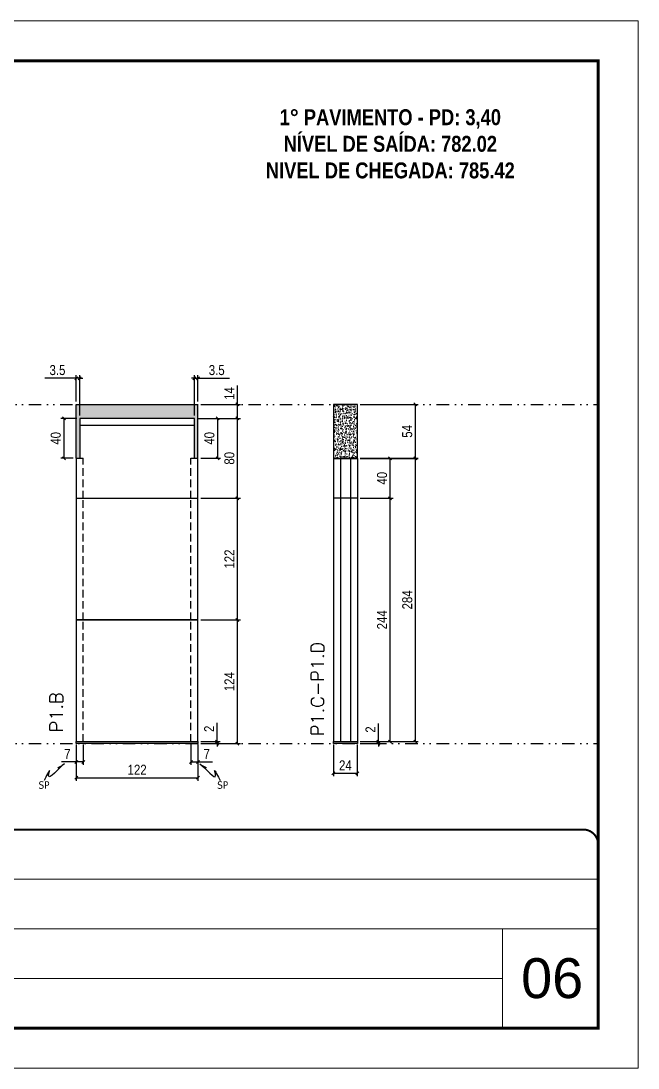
# Model space of a CAD drawing. Header units: millimetres. Extents: x 169816 to 178745, y 96537 to 113647.
# Drawn here: x 172281 to 172900, y 110320 to 111370 of the extents above; entities that cross this region are included whole.
import ezdxf

# ---------------------------------------------------------------- set-up
doc = ezdxf.new("R2010")
doc.units = ezdxf.units.MM
for name, pattern in [('CONTINUO', [0]), ('DASHED', [0.75, 0.5, -0.25]), ('DIVIDE2', [0.625, 0.25, -0.125, 0, -0.125, 0, -0.125]), ('HIDDEN', [0.375, 0.25, -0.125])]:
    doc.linetypes.add(name, pattern=pattern)
for name, color, linetype, lineweight in [('CARIMBO', 255, 'Continuous', 9), ('Folhas', 255, 'Continuous', 9), ('SARRAFO DE PRESSAO', 251, 'DASHED', 9), ('Texto Seção', 7, 'Continuous', 15)]:
    doc.layers.add(name, color=color, linetype=linetype, lineweight=lineweight)
for name, color, linetype in [('COTA', 241, 'Continuous'), ('NOMENCLATURA', 7, 'Continuous'), ('Nível', 160, 'Continuous'), ('Painéis', 200, 'Continuous'), ('SARR_2.2x7', 40, 'Continuous'), ('Sarrafo de Pressão', 42, 'HIDDEN'), ('texto', 7, 'Continuous')]:
    doc.layers.add(name, color=color, linetype=linetype)
doc.styles.add('ARIAL', font='arial.ttf')
doc.styles.add('COTA TECNICA', font='techl___.ttf', dxfattribs={"height": 10})
doc.styles.add('COTA TECNICA-50', font='techl___.ttf', dxfattribs={"height": 10})
doc.styles.add('REGUA-120', font='ROMANS.shx', dxfattribs={"height": 15})
doc.styles.add('ROMANC', font='techb___.ttf', dxfattribs={"height": 2.5})
doc.styles.get("Standard").update_dxf_attribs({"font": 'arial.ttf'})
doc.dimstyles.new('COTA PAINEL-50', dxfattribs={"dimtxt": 10, "dimasz": 3, "dimexe": 3, "dimexo": 3, "dimgap": 3, "dimtad": 1, "dimdec": 1, "dimzin": 12, "dimdsep": 46, "dimtxsty": 'COTA TECNICA-50', "dimblk1": 'OBLIQUE', "dimblk2": 'OBLIQUE', "dimsah": 1, "dimcen": 0.9, "dimclrd": 4, "dimclre": 4, "dimclrt": 240, "dimadec": 1, "dimazin": 3, "dimtfac": 1, "dimtdec": 1, "dimtmove": 0, "dimatfit": 3, "dimfxl": 1, "dimtolj": 1, "dimtzin": 12, "dimarcsym": 0})
doc.dimstyles.new('PAINEL', dxfattribs={"dimtxt": 10, "dimasz": 3, "dimexe": 3, "dimexo": 3, "dimgap": 3, "dimtad": 1, "dimdec": 1, "dimzin": 12, "dimdsep": 46, "dimtxsty": 'COTA TECNICA', "dimblk1": 'OBLIQUE', "dimblk2": 'OBLIQUE', "dimsah": 1, "dimcen": 0.9, "dimclrd": 4, "dimclre": 4, "dimclrt": 240, "dimadec": 1, "dimazin": 3, "dimtfac": 1, "dimtdec": 1, "dimtmove": 0, "dimatfit": 3, "dimfxl": 1, "dimtolj": 1, "dimtzin": 12, "dimarcsym": 0})
doc.dimstyles.get("Standard").update_dxf_attribs({"dimtxt": 0.18, "dimasz": 0.18, "dimexe": 0.18, "dimexo": 0.0625, "dimgap": 0.09, "dimtad": 0, "dimtih": 1, "dimtoh": 1, "dimdec": 4, "dimzin": 0, "dimdsep": 46, "dimtxsty": 'Standard', "dimcen": 0.09, "dimadec": 0, "dimazin": 0, "dimtfac": 1, "dimtdec": 4, "dimtofl": 0, "dimtmove": 0, "dimatfit": 3, "dimfxl": 1, "dimtolj": 1, "dimtzin": 0, "dimarcsym": 0})

# ---------------------------------------------------------------- blocks, each defined once
blk = doc.blocks.new('9999999999')
at = {"color": 30, "linetype": 'CONTINUO'}
for p, q in [((98564.6, 34379.6), (99584, 34379.6)), ((98564.6, 34329.8), (99488, 34329.8)), ((99584, 34329.8), (99488, 34329.8)), ((99488, 34329.8), (99488, 34230.2)), ((98564.6, 34280), (99488, 34280))]:
    blk.add_line(p, q, dxfattribs=at)
at = {"color": 30, "linetype": 'CONTINUO', "const_width": 2}
blk.add_lwpolyline([(99584, 34230.2), (99584, 34414.4, 0.414214), (99569, 34429.4), (98229, 34429.4, 0.414214), (98214, 34414.4), (98214, 34245.2, 0.414214), (98229, 34230.2), (99584, 34230.2)], format="xyb", dxfattribs=at)
at = {"layer": 'Folhas'}
blk.add_lwpolyline([(98139, 34190.2), (99624, 34190.2), (99624, 35240.2), (98139, 35240.2)], close=True, dxfattribs=at)
at = {"layer": 'Folhas', "color": 30, "const_width": 3}
blk.add_lwpolyline([(98214, 34230.2), (99584, 34230.2), (99584, 35200.2), (98214, 35200.2)], close=True, dxfattribs=at)
blk = doc.blocks.new('_Oblique')
at = {"color": 0, "linetype": 'ByBlock', "lineweight": -2}
blk.add_line((-0.5, -0.5), (0.5, 0.5), dxfattribs=at)
blk = doc.blocks.new('*D156')
at = {"layer": 'COTA', "color": 4, "lineweight": -2, "transparency": 16777216}
for p, q in [((172336.5, 110644.4), (172336.5, 110608)), ((172458.5, 110644.4), (172458.5, 110608)), ((172336.5, 110611), (172458.5, 110611))]:
    blk.add_line(p, q, dxfattribs=at)
at = {"layer": 'Defpoints', "color": 0, "transparency": 16777216}
for p in [(172336.5, 110647.4), (172458.5, 110647.4), (172458.5, 110611)]:
    blk.add_point(p, dxfattribs=at)
at = {"layer": 'COTA', "color": 4, "lineweight": -2, "transparency": 16777216, "xscale": 3, "yscale": 3, "zscale": 3, "rotation": 180}
blk.add_blockref('_Oblique', (172336.5, 110611), dxfattribs=at)
at = {"layer": 'COTA', "color": 4, "lineweight": -2, "transparency": 16777216, "xscale": 3, "yscale": 3, "zscale": 3}
blk.add_blockref('_Oblique', (172458.5, 110611), dxfattribs=at)
at = {"layer": 'COTA', "color": 240, "transparency": 16777216, "insert": (172397.5, 110619.1), "char_height": 10, "attachment_point": 5, "style": 'COTA TECNICA'}
blk.add_mtext('\\A1;122', dxfattribs=at)
blk = doc.blocks.new('*D157')
at = {"layer": 'COTA', "color": 4, "lineweight": -2, "transparency": 16777216}
for p, q in [((172336.5, 110642.4), (172336.5, 110623.9)), ((172343.5, 110644.4), (172343.5, 110623.9)), ((172336.5, 110626.9), (172321.7, 110626.9)), ((172343.5, 110626.9), (172336.5, 110626.9))]:
    blk.add_line(p, q, dxfattribs=at)
at = {"layer": 'Defpoints', "color": 0, "transparency": 16777216}
for p in [(172336.5, 110645.4), (172343.5, 110647.4), (172336.5, 110626.9)]:
    blk.add_point(p, dxfattribs=at)
at = {"layer": 'COTA', "color": 4, "lineweight": -2, "transparency": 16777216, "xscale": 3, "yscale": 3, "zscale": 3, "rotation": 180}
blk.add_blockref('_Oblique', (172336.5, 110626.9), dxfattribs=at)
at = {"layer": 'COTA', "color": 4, "lineweight": -2, "transparency": 16777216, "xscale": 3, "yscale": 3, "zscale": 3}
blk.add_blockref('_Oblique', (172343.5, 110626.9), dxfattribs=at)
at = {"layer": 'COTA', "color": 240, "transparency": 16777216, "insert": (172327.6, 110634.9), "char_height": 10, "attachment_point": 5, "style": 'COTA TECNICA-50'}
blk.add_mtext('\\A1;7', dxfattribs=at)
blk = doc.blocks.new('*D158')
at = {"layer": 'COTA', "color": 4, "lineweight": -2, "transparency": 16777216}
for p, q in [((172451.5, 110644.4), (172451.5, 110623.9)), ((172458.5, 110642.4), (172458.5, 110623.9)), ((172451.5, 110626.9), (172458.5, 110626.9)), ((172458.5, 110626.9), (172473.2, 110626.9))]:
    blk.add_line(p, q, dxfattribs=at)
at = {"layer": 'Defpoints', "color": 0, "transparency": 16777216}
for p in [(172451.5, 110647.4), (172458.5, 110645.4), (172458.5, 110626.9)]:
    blk.add_point(p, dxfattribs=at)
at = {"layer": 'COTA', "color": 4, "lineweight": -2, "transparency": 16777216, "xscale": 3, "yscale": 3, "zscale": 3, "rotation": 180}
blk.add_blockref('_Oblique', (172451.5, 110626.9), dxfattribs=at)
at = {"layer": 'COTA', "color": 4, "lineweight": -2, "transparency": 16777216, "xscale": 3, "yscale": 3, "zscale": 3}
blk.add_blockref('_Oblique', (172458.5, 110626.9), dxfattribs=at)
at = {"layer": 'COTA', "color": 240, "transparency": 16777216, "insert": (172467.3, 110634.9), "char_height": 10, "attachment_point": 5, "style": 'COTA TECNICA-50'}
blk.add_mtext('\\A1;7', dxfattribs=at)
blk = doc.blocks.new('*D159')
at = {"layer": 'COTA', "color": 4, "linetype": 'ByBlock', "lineweight": -2, "transparency": 16777216}
for p, q in [((172461.5, 110769.4), (172501.1, 110769.4)), ((172498.1, 110645.4), (172498.1, 110769.4)), ((172461.5, 110645.4), (172501.1, 110645.4))]:
    blk.add_line(p, q, dxfattribs=at)
at = {"layer": 'Defpoints', "color": 0, "linetype": 'ByBlock', "transparency": 16777216}
for p in [(172458.5, 110769.4), (172498.1, 110769.4), (172458.5, 110645.4)]:
    blk.add_point(p, dxfattribs=at)
at = {"layer": 'COTA', "color": 4, "linetype": 'ByBlock', "lineweight": -2, "transparency": 16777216, "xscale": 3, "yscale": 3, "zscale": 3}
for p, rotation in [((172498.1, 110769.4), 90), ((172498.1, 110645.4), 270)]:
    blk.add_blockref('_Oblique', p, dxfattribs=dict(at, rotation=rotation))
at = {"layer": 'COTA', "color": 240, "linetype": 'ByBlock', "transparency": 16777216, "insert": (172490, 110707.4), "char_height": 10, "attachment_point": 5, "rotation": 90, "style": 'COTA TECNICA'}
blk.add_mtext('\\A1;124', dxfattribs=at)
blk = doc.blocks.new('*D160')
at = {"layer": 'COTA', "color": 4, "lineweight": -2, "transparency": 16777216}
for p, q in [((172477.7, 110647.4), (172477.7, 110666.2)), ((172461.5, 110647.4), (172480.7, 110647.4)), ((172461.5, 110645.4), (172480.7, 110645.4)), ((172477.7, 110645.4), (172477.7, 110647.4)), ((172477.7, 110645.4), (172477.7, 110642.4))]:
    blk.add_line(p, q, dxfattribs=at)
at = {"layer": 'Defpoints', "color": 0, "transparency": 16777216}
for p in [(172458.5, 110647.4), (172458.5, 110645.4), (172477.7, 110645.4)]:
    blk.add_point(p, dxfattribs=at)
at = {"layer": 'COTA', "color": 4, "lineweight": -2, "transparency": 16777216, "xscale": 3, "yscale": 3, "zscale": 3}
for p, rotation in [((172477.7, 110647.4), 270), ((172477.7, 110645.4), 90)]:
    blk.add_blockref('_Oblique', p, dxfattribs=dict(at, rotation=rotation))
at = {"layer": 'COTA', "color": 240, "transparency": 16777216, "insert": (172469.7, 110660.1), "char_height": 10, "attachment_point": 5, "rotation": 90, "style": 'COTA TECNICA-50'}
blk.add_mtext('\\A1;2', dxfattribs=at)
blk = doc.blocks.new('*D161')
at = {"layer": 'COTA', "color": 4, "linetype": 'ByBlock', "lineweight": -2, "transparency": 16777216}
for p, q in [((172461.5, 110769.4), (172501.1, 110769.4)), ((172498.1, 110645.4), (172498.1, 110769.4)), ((172461.5, 110645.4), (172501.1, 110645.4))]:
    blk.add_line(p, q, dxfattribs=at)
at = {"layer": 'Defpoints', "color": 0, "linetype": 'ByBlock', "transparency": 16777216}
for p in [(172458.5, 110769.4), (172498.1, 110769.4), (172458.5, 110645.4)]:
    blk.add_point(p, dxfattribs=at)
at = {"layer": 'COTA', "color": 4, "linetype": 'ByBlock', "lineweight": -2, "transparency": 16777216, "xscale": 3, "yscale": 3, "zscale": 3}
for p, rotation in [((172498.1, 110769.4), 90), ((172498.1, 110645.4), 270)]:
    blk.add_blockref('_Oblique', p, dxfattribs=dict(at, rotation=rotation))
at = {"layer": 'COTA', "color": 240, "linetype": 'ByBlock', "transparency": 16777216, "insert": (172490, 110707.4), "char_height": 10, "attachment_point": 5, "rotation": 90, "style": 'COTA TECNICA'}
blk.add_mtext('\\A1;124', dxfattribs=at)
blk = doc.blocks.new('*D162')
at = {"layer": 'COTA', "color": 4, "lineweight": -2, "transparency": 16777216}
for p, q in [((172458, 110971.4), (172501.1, 110971.4)), ((172498.1, 110891.4), (172498.1, 110971.4)), ((172461.5, 110891.4), (172501.1, 110891.4))]:
    blk.add_line(p, q, dxfattribs=at)
at = {"layer": 'Defpoints', "color": 0, "transparency": 16777216}
for p in [(172455, 110971.4), (172498.1, 110971.4), (172458.5, 110891.4)]:
    blk.add_point(p, dxfattribs=at)
at = {"layer": 'COTA', "color": 4, "lineweight": -2, "transparency": 16777216, "xscale": 3, "yscale": 3, "zscale": 3}
for p, rotation in [((172498.1, 110971.4), 90), ((172498.1, 110891.4), 270)]:
    blk.add_blockref('_Oblique', p, dxfattribs=dict(at, rotation=rotation))
at = {"layer": 'COTA', "color": 240, "transparency": 16777216, "insert": (172490, 110931.4), "char_height": 10, "attachment_point": 5, "rotation": 90, "style": 'COTA TECNICA-50'}
blk.add_mtext('\\A1;80', dxfattribs=at)
blk = doc.blocks.new('*D163')
at = {"layer": 'COTA', "color": 4, "lineweight": -2, "transparency": 16777216}
for p, q in [((172498.1, 110985.4), (172498.1, 111004.5)), ((172461.5, 110985.4), (172501.1, 110985.4)), ((172498.1, 110971.4), (172498.1, 110985.4)), ((172458, 110971.4), (172501.1, 110971.4))]:
    blk.add_line(p, q, dxfattribs=at)
at = {"layer": 'Defpoints', "color": 0, "transparency": 16777216}
for p in [(172458.5, 110985.4), (172498.1, 110985.4), (172455, 110971.4)]:
    blk.add_point(p, dxfattribs=at)
at = {"layer": 'COTA', "color": 4, "lineweight": -2, "transparency": 16777216, "xscale": 3, "yscale": 3, "zscale": 3}
for p, rotation in [((172498.1, 110985.4), 90), ((172498.1, 110971.4), 270)]:
    blk.add_blockref('_Oblique', p, dxfattribs=dict(at, rotation=rotation))
at = {"layer": 'COTA', "color": 240, "transparency": 16777216, "insert": (172490, 110996.4), "char_height": 10, "attachment_point": 5, "rotation": 90, "style": 'COTA TECNICA-50'}
blk.add_mtext('\\A1;14', dxfattribs=at)
blk = doc.blocks.new('*D164')
at = {"layer": 'COTA', "color": 4, "lineweight": -2, "transparency": 16777216}
for p, q in [((172594.2, 110644.4), (172594.2, 110612.5)), ((172618.2, 110644.4), (172618.2, 110612.5)), ((172594.2, 110615.5), (172618.2, 110615.5))]:
    blk.add_line(p, q, dxfattribs=at)
at = {"layer": 'Defpoints', "color": 0, "transparency": 16777216}
for p in [(172594.2, 110647.4), (172618.2, 110647.4), (172618.2, 110615.5)]:
    blk.add_point(p, dxfattribs=at)
at = {"layer": 'COTA', "color": 4, "lineweight": -2, "transparency": 16777216, "xscale": 3, "yscale": 3, "zscale": 3, "rotation": 180}
blk.add_blockref('_Oblique', (172594.2, 110615.5), dxfattribs=at)
at = {"layer": 'COTA', "color": 4, "lineweight": -2, "transparency": 16777216, "xscale": 3, "yscale": 3, "zscale": 3}
blk.add_blockref('_Oblique', (172618.2, 110615.5), dxfattribs=at)
at = {"layer": 'COTA', "color": 240, "transparency": 16777216, "insert": (172606.2, 110623.5), "char_height": 10, "attachment_point": 5, "style": 'COTA TECNICA'}
blk.add_mtext('\\A1;24', dxfattribs=at)
blk = doc.blocks.new('*D165')
at = {"layer": 'COTA', "color": 4, "lineweight": -2, "transparency": 16777216}
for p, q in [((172639.4, 110647.4), (172639.4, 110665.5)), ((172621.2, 110647.4), (172642.4, 110647.4)), ((172621.2, 110645.4), (172642.4, 110645.4)), ((172639.4, 110645.4), (172639.4, 110647.4)), ((172639.4, 110645.4), (172639.4, 110642.4))]:
    blk.add_line(p, q, dxfattribs=at)
at = {"layer": 'Defpoints', "color": 0, "transparency": 16777216}
for p in [(172618.2, 110647.4), (172618.2, 110645.4), (172639.4, 110647.4)]:
    blk.add_point(p, dxfattribs=at)
at = {"layer": 'COTA', "color": 4, "lineweight": -2, "transparency": 16777216, "xscale": 3, "yscale": 3, "zscale": 3}
for p, rotation in [((172639.4, 110647.4), 270), ((172639.4, 110645.4), 90)]:
    blk.add_blockref('_Oblique', p, dxfattribs=dict(at, rotation=rotation))
at = {"layer": 'COTA', "color": 240, "transparency": 16777216, "insert": (172631.4, 110659.4), "char_height": 10, "attachment_point": 5, "rotation": 90, "style": 'COTA TECNICA-50'}
blk.add_mtext('\\A1;2', dxfattribs=at)
blk = doc.blocks.new('*D168')
at = {"layer": 'COTA', "color": 4, "linetype": 'ByBlock', "lineweight": -2, "transparency": 16777216}
for p, q in [((172621.2, 110985.4), (172679.3, 110985.4)), ((172676.3, 110985.4), (172676.3, 110931.3)), ((172621.2, 110931.3), (172679.3, 110931.3))]:
    blk.add_line(p, q, dxfattribs=at)
at = {"layer": 'Defpoints', "color": 0, "linetype": 'ByBlock', "transparency": 16777216}
for p in [(172618.2, 110985.4), (172618.2, 110931.3), (172676.3, 110931.3)]:
    blk.add_point(p, dxfattribs=at)
at = {"layer": 'COTA', "color": 4, "linetype": 'ByBlock', "lineweight": -2, "transparency": 16777216, "xscale": 3, "yscale": 3, "zscale": 3}
for p, rotation in [((172676.3, 110985.4), 90), ((172676.3, 110931.3), 270)]:
    blk.add_blockref('_Oblique', p, dxfattribs=dict(at, rotation=rotation))
at = {"layer": 'COTA', "color": 240, "linetype": 'ByBlock', "transparency": 16777216, "insert": (172668.2, 110958.4), "char_height": 10, "attachment_point": 5, "rotation": 90, "style": 'COTA TECNICA'}
blk.add_mtext('\\A1;54', dxfattribs=at)
blk = doc.blocks.new('*D169')
at = {"layer": 'COTA', "color": 4, "lineweight": -2, "transparency": 16777216}
for p, q in [((172621.2, 110931.4), (172654.1, 110931.4)), ((172651.1, 110891.4), (172651.1, 110931.4)), ((172621.2, 110891.4), (172654.1, 110891.4))]:
    blk.add_line(p, q, dxfattribs=at)
at = {"layer": 'Defpoints', "color": 0, "transparency": 16777216}
for p in [(172618.2, 110931.4), (172651.1, 110931.4), (172618.2, 110891.4)]:
    blk.add_point(p, dxfattribs=at)
at = {"layer": 'COTA', "color": 4, "lineweight": -2, "transparency": 16777216, "xscale": 3, "yscale": 3, "zscale": 3}
for p, rotation in [((172651.1, 110931.4), 90), ((172651.1, 110891.4), 270)]:
    blk.add_blockref('_Oblique', p, dxfattribs=dict(at, rotation=rotation))
at = {"layer": 'COTA', "color": 240, "transparency": 16777216, "insert": (172643, 110911.4), "char_height": 10, "attachment_point": 5, "rotation": 90, "style": 'COTA TECNICA-50'}
blk.add_mtext('\\A1;40', dxfattribs=at)
blk = doc.blocks.new('*D166')
at = {"layer": 'COTA', "color": 4, "lineweight": -2, "transparency": 16777216}
for p, q in [((172461.5, 110891.4), (172501.1, 110891.4)), ((172498.1, 110769.4), (172498.1, 110891.4)), ((172461.5, 110769.4), (172501.1, 110769.4))]:
    blk.add_line(p, q, dxfattribs=at)
at = {"layer": 'Defpoints', "color": 0, "transparency": 16777216}
for p in [(172458.5, 110891.4), (172498.1, 110891.4), (172458.5, 110769.4)]:
    blk.add_point(p, dxfattribs=at)
at = {"layer": 'COTA', "color": 4, "lineweight": -2, "transparency": 16777216, "xscale": 3, "yscale": 3, "zscale": 3}
for p, rotation in [((172498.1, 110891.4), 90), ((172498.1, 110769.4), 270)]:
    blk.add_blockref('_Oblique', p, dxfattribs=dict(at, rotation=rotation))
at = {"layer": 'COTA', "color": 240, "transparency": 16777216, "insert": (172490, 110830.4), "char_height": 10, "attachment_point": 5, "rotation": 90, "style": 'COTA TECNICA-50'}
blk.add_mtext('\\A1;122', dxfattribs=at)
blk = doc.blocks.new('*D170')
at = {"layer": 'COTA', "color": 4, "lineweight": -2, "transparency": 16777216}
for p, q in [((172621.2, 110891.4), (172654.1, 110891.4)), ((172651.1, 110647.4), (172651.1, 110891.4)), ((172621.2, 110647.4), (172654.1, 110647.4))]:
    blk.add_line(p, q, dxfattribs=at)
at = {"layer": 'Defpoints', "color": 0, "transparency": 16777216}
for p in [(172618.2, 110891.4), (172651.1, 110891.4), (172618.2, 110647.4)]:
    blk.add_point(p, dxfattribs=at)
at = {"layer": 'COTA', "color": 4, "lineweight": -2, "transparency": 16777216, "xscale": 3, "yscale": 3, "zscale": 3}
for p, rotation in [((172651.1, 110891.4), 90), ((172651.1, 110647.4), 270)]:
    blk.add_blockref('_Oblique', p, dxfattribs=dict(at, rotation=rotation))
at = {"layer": 'COTA', "color": 240, "transparency": 16777216, "insert": (172643, 110769.4), "char_height": 10, "attachment_point": 5, "rotation": 90, "style": 'COTA TECNICA'}
blk.add_mtext('\\A1;244', dxfattribs=at)
blk = doc.blocks.new('*D174')
at = {"layer": 'COTA', "color": 4, "lineweight": -2, "transparency": 16777216}
for p, q in [((172458, 110971.4), (172481.1, 110971.4)), ((172478.1, 110971.4), (172478.1, 110931.4)), ((172461.5, 110931.4), (172481.1, 110931.4))]:
    blk.add_line(p, q, dxfattribs=at)
at = {"layer": 'Defpoints', "color": 0, "transparency": 16777216}
for p in [(172455, 110971.4), (172458.5, 110931.4), (172478.1, 110931.4)]:
    blk.add_point(p, dxfattribs=at)
at = {"layer": 'COTA', "color": 4, "lineweight": -2, "transparency": 16777216, "xscale": 3, "yscale": 3, "zscale": 3}
for p, rotation in [((172478.1, 110971.4), 90), ((172478.1, 110931.4), 270)]:
    blk.add_blockref('_Oblique', p, dxfattribs=dict(at, rotation=rotation))
at = {"layer": 'COTA', "color": 240, "transparency": 16777216, "insert": (172470, 110951.4), "char_height": 10, "attachment_point": 5, "rotation": 90, "style": 'COTA TECNICA'}
blk.add_mtext('\\A1;40', dxfattribs=at)
blk = doc.blocks.new('*D175')
at = {"layer": 'COTA', "color": 4, "lineweight": -2, "transparency": 16777216}
for p, q in [((172337, 110971.4), (172321.1, 110971.4)), ((172324.1, 110971.4), (172324.1, 110931.4)), ((172333.5, 110931.4), (172321.1, 110931.4))]:
    blk.add_line(p, q, dxfattribs=at)
at = {"layer": 'Defpoints', "color": 0, "transparency": 16777216}
for p in [(172340, 110971.4), (172324.1, 110931.4), (172336.5, 110931.4)]:
    blk.add_point(p, dxfattribs=at)
at = {"layer": 'COTA', "color": 4, "lineweight": -2, "transparency": 16777216, "xscale": 3, "yscale": 3, "zscale": 3}
for p, rotation in [((172324.1, 110971.4), 90), ((172324.1, 110931.4), 270)]:
    blk.add_blockref('_Oblique', p, dxfattribs=dict(at, rotation=rotation))
at = {"layer": 'COTA', "color": 240, "transparency": 16777216, "insert": (172316, 110951.4), "char_height": 10, "attachment_point": 5, "rotation": 90, "style": 'COTA TECNICA'}
blk.add_mtext('\\A1;40', dxfattribs=at)
blk = doc.blocks.new('*D176')
at = {"layer": 'COTA', "color": 4, "lineweight": -2, "transparency": 16777216}
for p, q in [((172336.5, 111011.6), (172304.9, 111011.6)), ((172336.5, 110988.4), (172336.5, 111014.6)), ((172340, 111011.6), (172336.5, 111011.6)), ((172340, 110974.4), (172340, 111014.6)), ((172340, 111011.6), (172343, 111011.6))]:
    blk.add_line(p, q, dxfattribs=at)
at = {"layer": 'Defpoints', "color": 0, "transparency": 16777216}
for p in [(172336.5, 111011.6), (172336.5, 110985.4), (172340, 110971.4)]:
    blk.add_point(p, dxfattribs=at)
at = {"layer": 'COTA', "color": 4, "lineweight": -2, "transparency": 16777216, "xscale": 3, "yscale": 3, "zscale": 3}
blk.add_blockref('_Oblique', (172336.5, 111011.6), dxfattribs=at)
at = {"layer": 'COTA', "color": 4, "lineweight": -2, "transparency": 16777216, "xscale": 3, "yscale": 3, "zscale": 3, "rotation": 180}
blk.add_blockref('_Oblique', (172340, 111011.6), dxfattribs=at)
at = {"layer": 'COTA', "color": 240, "transparency": 16777216, "insert": (172317.7, 111019.8), "char_height": 10, "attachment_point": 5, "style": 'COTA TECNICA'}
blk.add_mtext('\\A1;3.5', dxfattribs=at)
blk = doc.blocks.new('*D177')
at = {"layer": 'COTA', "color": 4, "lineweight": -2, "transparency": 16777216}
for p, q in [((172455, 111011.6), (172452, 111011.6)), ((172455, 110974.4), (172455, 111014.6)), ((172455, 111011.6), (172458.5, 111011.6)), ((172458.5, 110988.4), (172458.5, 111014.6)), ((172458.5, 111011.6), (172490.1, 111011.6))]:
    blk.add_line(p, q, dxfattribs=at)
at = {"layer": 'Defpoints', "color": 0, "transparency": 16777216}
for p in [(172458.5, 111011.6), (172458.5, 110985.4), (172455, 110971.4)]:
    blk.add_point(p, dxfattribs=at)
at = {"layer": 'COTA', "color": 4, "lineweight": -2, "transparency": 16777216, "xscale": 3, "yscale": 3, "zscale": 3}
blk.add_blockref('_Oblique', (172455, 111011.6), dxfattribs=at)
at = {"layer": 'COTA', "color": 4, "lineweight": -2, "transparency": 16777216, "xscale": 3, "yscale": 3, "zscale": 3, "rotation": 180}
blk.add_blockref('_Oblique', (172458.5, 111011.6), dxfattribs=at)
at = {"layer": 'COTA', "color": 240, "transparency": 16777216, "insert": (172477.3, 111019.8), "char_height": 10, "attachment_point": 5, "style": 'COTA TECNICA'}
blk.add_mtext('\\A1;3.5', dxfattribs=at)
blk = doc.blocks.new('*D222')
at = {"layer": 'COTA', "color": 4, "lineweight": -2, "transparency": 16777216}
for p, q in [((172621.2, 110931.4), (172679.3, 110931.4)), ((172676.3, 110931.4), (172676.3, 110647.4)), ((172621.2, 110647.4), (172679.3, 110647.4))]:
    blk.add_line(p, q, dxfattribs=at)
at = {"layer": 'Defpoints', "color": 0, "transparency": 16777216}
for p in [(172618.2, 110931.4), (172618.2, 110647.4), (172676.3, 110647.4)]:
    blk.add_point(p, dxfattribs=at)
at = {"layer": 'COTA', "color": 4, "lineweight": -2, "transparency": 16777216, "xscale": 3, "yscale": 3, "zscale": 3}
for p, rotation in [((172676.3, 110931.4), 90), ((172676.3, 110647.4), 270)]:
    blk.add_blockref('_Oblique', p, dxfattribs=dict(at, rotation=rotation))
at = {"layer": 'COTA', "color": 240, "transparency": 16777216, "insert": (172668.3, 110789.4), "char_height": 10, "attachment_point": 5, "rotation": 90, "style": 'COTA TECNICA'}
blk.add_mtext('\\A1;284', dxfattribs=at)

msp = doc.modelspace()

# ---------------------------------------------------------------- hatches: boundary and pattern name
at = {"layer": 'COTA', "linetype": 'ByBlock'}
h = msp.add_hatch(dxfattribs=at)
h.set_pattern_fill('AR-CONC', color=256, scale=0.03)
h.paths.add_polyline_path([(172454.96, 110971.36), (172454.96, 110931.36), (172458.46, 110931.36), (172458.46, 110985.36), (172336.46, 110985.36), (172336.46, 110931.36), (172339.96, 110931.36), (172339.96, 110971.36)])
h = msp.add_hatch(dxfattribs=at)
h.set_pattern_fill('AR-CONC', color=256, scale=0.03)
h.set_pattern_definition([(50, (163510.1175, 106873.372), (5.46554, -0.4781726), [0.5715, -6.2865]), (355, (163510.1175, 106873.372), (-1.0573026, 5.7317054), [0.4572, -5.0292175]), (100.451445, (163510.573, 106873.332), (4.4082374, 5.2535326), [0.4857003, -5.3427073]), (46.1842, (163510.1175, 106874.896), (8.132371, -1.26127), [0.85725, -9.42975]), (96.63556, (163510.795, 106874.791), (7.122124, 7.422784), [0.728551, -8.014068]), (351.18415, (163510.1175, 106874.896), (7.122124, 7.422784), [0.685799, -7.543792]), (21, (163510.8795, 106874.515), (4.5484317, -3.067956), [0.5715, -6.2865]), (326, (163510.8795, 106874.515), (1.854061, 5.525639), [0.4572, -5.0292]), (71.451445, (163511.2586, 106874.259), (6.4024926, 2.457683), [0.4857003, -5.342698]), (37.5, (163510.1175, 106873.3718), (0.0926581, 2.53665117), [0, -4.96824, 0, -5.1054, 0, -5.04825]), (7.5, (163510.1175, 106873.3718), (2.0045899, 3.00541724), [0, -2.91084, 0, -4.85394, 0, -1.92405]), (327.5, (163508.4183, 106873.3718), (4.06771786, -0.1718623), [0, -1.905, 0, -5.9436, 0, -7.8867]), (317.5, (163507.6563, 106873.3718), (4.4438754, 0.7627947), [0, -2.4765, 0, -3.94716, 0, -5.6007])])
h.paths.add_polyline_path([(172618.24, 110985.36), (172594.24, 110985.36), (172594.24, 110931.21), (172618.24, 110931.21)])

# ---------------------------------------------------------------- linework, layer by layer
for p, q in [((172336.46, 110931.36), (172336.46, 110985.36)), ((172336.46, 110985.36), (172458.46, 110985.36)), ((172458.46, 110931.36), (172458.46, 110985.36))]:
    msp.add_line(p, q, dxfattribs=at)
msp.add_lwpolyline([(172594.24, 110931.34), (172618.24, 110931.34), (172618.24, 110985.36), (172594.24, 110985.36)], close=True, dxfattribs=at)
at = {"layer": 'Nível', "color": 4, "linetype": 'DIVIDE2', "ltscale": 50}
for p, q in [((171879.99, 110985.36), (172859.52, 110985.36)), ((171879.99, 110645.36), (172859.52, 110645.36))]:
    msp.add_line(p, q, dxfattribs=at)
at = {"layer": 'Painéis'}
for p, q in [((172454.96, 110971.36), (172339.96, 110971.36)), ((172339.96, 110971.36), (172339.96, 110931.36)), ((172454.96, 110931.36), (172454.96, 110971.36)), ((172336.46, 110931.36), (172336.46, 110891.36)), ((172336.46, 110931.36), (172339.96, 110931.36)), ((172454.96, 110931.36), (172458.46, 110931.36)), ((172458.46, 110891.36), (172458.46, 110931.36)), ((172594.24, 110931.36), (172618.24, 110931.36)), ((172594.24, 110931.34), (172594.24, 110647.36)), ((172594.24, 110931.34), (172618.24, 110931.34)), ((172618.24, 110931.34), (172594.24, 110931.34)), ((172618.24, 110931.34), (172618.24, 110647.36)), ((172336.46, 110891.36), (172336.46, 110769.36)), ((172336.46, 110891.36), (172458.46, 110891.36)), ((172458.46, 110769.36), (172458.46, 110891.36)), ((172618.24, 110891.36), (172594.24, 110891.36)), ((172336.46, 110769.36), (172458.46, 110769.36)), ((172458.46, 110769.36), (172336.46, 110769.36)), ((172336.46, 110769.36), (172336.46, 110647.36)), ((172458.46, 110647.36), (172458.46, 110769.36)), ((172336.46, 110647.36), (172458.46, 110647.36)), ((172594.24, 110647.36), (172618.24, 110647.36)), ((172594.24, 110647.36), (172618.24, 110647.36)), ((172594.24, 110645.36), (172594.24, 110647.36)), ((172618.24, 110645.36), (172594.24, 110645.36)), ((172618.24, 110647.36), (172618.24, 110645.36))]:
    msp.add_line(p, q, dxfattribs=at)
msp.add_lwpolyline([(172458.46, 110645.36), (172336.46, 110645.36), (172336.46, 110647.36), (172458.46, 110647.36)], close=True, dxfattribs=at)
at = {"layer": 'SARR_2.2x7'}
for p, q in [((172454.96, 110964.36), (172339.96, 110964.36)), ((172601.24, 110931.34), (172601.24, 110647.36)), ((172611.24, 110931.34), (172611.24, 110647.36))]:
    msp.add_line(p, q, dxfattribs=at)
at = {"layer": 'Sarrafo de Pressão', "ltscale": 30}
for p, q in [((172339.96, 110931.36), (172343.46, 110931.36)), ((172343.46, 110891.36), (172343.46, 110931.36)), ((172451.46, 110891.36), (172451.46, 110931.36)), ((172451.46, 110931.36), (172454.96, 110931.36)), ((172343.46, 110769.36), (172343.46, 110891.36)), ((172451.46, 110769.36), (172451.46, 110891.36)), ((172343.46, 110647.36), (172343.46, 110769.36)), ((172451.46, 110647.36), (172451.46, 110769.36))]:
    msp.add_line(p, q, dxfattribs=at)

# ---------------------------------------------------------------- block references
at = {"layer": 'SARRAFO DE PRESSAO', "color": 6, "linetype": 'ByBlock'}
msp.add_blockref('9999999999', (73275.54, 76129.75), dxfattribs=at)

# ---------------------------------------------------------------- texts
at = {"layer": 'CARIMBO', "style": 'ARIAL'}
msp.add_text('06', height=40, dxfattribs=at).set_placement((172782.38, 110390.1))
at = {"layer": 'NOMENCLATURA', "color": 2, "insert": (172651.26, 111308.09), "char_height": 16, "attachment_point": 2, "style": 'ROMANC'}
msp.add_mtext_dynamic_manual_height_columns('\\P1° PAVIMENTO - PD: 3,40\\PNÍVEL DE SAÍDA: 782.02\\PNIVEL DE CHEGADA: 785.42', width=328.3607, gutter_width=1, heights=[0], dxfattribs=at)
at = {"layer": 'texto', "color": 0, "char_height": 7.5, "attachment_point": 5}
for insert in [(172304.21, 110603.69), (172483.24, 110603.69)]:
    msp.add_mtext('{\\fTahoma|b0|i0|c0|p34;\\C4;SP}', dxfattribs=dict(at, insert=insert))
at = {"layer": 'Texto Seção', "char_height": 13, "width": 285.3299, "attachment_point": 7, "rotation": 90, "style": 'REGUA-120'}
for s, insert in [('\\pxt4;P1.C-P1.D', (172584.79, 110652.78)), ('P1.B', (172322.99, 110656.62))]:
    msp.add_mtext(s, dxfattribs=dict(at, insert=insert))

# ---------------------------------------------------------------- dimensions: what is measured, and where the dimension line sits
at = {"layer": 'COTA'}
for base, p1, p2, dimstyle, picture, middle in [((172336.46, 111011.61), (172339.96, 110971.36), (172336.46, 110985.36), 'PAINEL', '*D176', (172317.66, 111019.83)), ((172458.46, 111011.61), (172454.96, 110971.36), (172458.46, 110985.36), 'PAINEL', '*D177', (172477.26, 111019.83)), ((172458.46, 110626.85), (172451.46, 110647.36), (172458.46, 110645.36), 'COTA PAINEL-50', '*D158', (172467.33, 110634.93))]:
    dim = msp.add_linear_dim(base=base, p1=p1, p2=p2, dimstyle=dimstyle, dxfattribs=at)
    dim.commit()
    dim.dimension.update_dxf_attribs({"geometry": picture, "text_midpoint": middle})
for base, p1, p2, angle, dimstyle, picture, middle in [((172498.1, 110985.36), (172454.96, 110971.36), (172458.46, 110985.36), 90, 'COTA PAINEL-50', '*D163', (172490.03, 110996.42)), ((172324.11, 110931.36), (172339.96, 110971.36), (172336.46, 110931.36), 90, 'PAINEL', '*D175', (172316, 110951.36)), ((172498.1, 110971.36), (172458.46, 110891.36), (172454.96, 110971.36), 90, 'COTA PAINEL-50', '*D162', (172489.98, 110931.36)), ((172478.06, 110931.36), (172454.96, 110971.36), (172458.46, 110931.36), 90, 'PAINEL', '*D174', (172469.95, 110951.36)), ((172651.09, 110931.36), (172618.24, 110891.36), (172618.24, 110931.36), 90, 'COTA PAINEL-50', '*D169', (172642.99, 110911.36)), ((172676.35, 110647.36), (172618.24, 110931.36), (172618.24, 110647.36), 90, 'PAINEL', '*D222', (172668.25, 110789.36)), ((172498.1, 110891.36), (172458.46, 110769.36), (172458.46, 110891.36), 90, 'COTA PAINEL-50', '*D166', (172490.04, 110830.36)), ((172651.09, 110891.36), (172618.24, 110647.36), (172618.24, 110891.36), 90, 'PAINEL', '*D170', (172643.02, 110769.36)), ((172336.46, 110626.85), (172343.46, 110647.36), (172336.46, 110645.36), 180, 'COTA PAINEL-50', '*D157', (172327.6, 110634.93))]:
    dim = msp.add_linear_dim(base=base, p1=p1, p2=p2, angle=angle, dimstyle=dimstyle, dxfattribs=at)
    dim.commit()
    dim.dimension.update_dxf_attribs({"geometry": picture, "text_midpoint": middle})
at = {"layer": 'COTA', "linetype": 'ByBlock'}
dim = msp.add_linear_dim(base=(172676.35, 110931.34), p1=(172618.24, 110985.36), p2=(172618.24, 110931.34), angle=90, dimstyle='PAINEL', dxfattribs=at)
dim.commit()
dim.dimension.update_dxf_attribs({"geometry": '*D168', "text_midpoint": (172668.24, 110958.35)})
for picture in ['*D159', '*D161']:
    dim = msp.add_aligned_dim(p1=(172458.46, 110645.36), p2=(172458.46, 110769.36), distance=-39.64, dimstyle='PAINEL', dxfattribs=at)
    dim.commit()
    dim.dimension.update_dxf_attribs({"geometry": picture, "text_midpoint": (172490.03, 110707.36)})
at = {"layer": 'COTA'}
for base, p1, p2, picture, middle in [((172477.72, 110645.36), (172458.46, 110647.36), (172458.46, 110645.36), '*D160', (172477.72, 110660.11)), ((172639.43, 110647.36), (172618.24, 110645.36), (172618.24, 110647.36), '*D165', (172639.43, 110659.42))]:
    dim = msp.add_linear_dim(base=base, p1=p1, p2=p2, angle=90, dimstyle='COTA PAINEL-50', dxfattribs=at)
    dim.commit()
    dim.dimension.update_dxf_attribs({"geometry": picture, "text_midpoint": middle, "dimtype": 160})
for base, p1, p2, picture, middle in [((172458.46, 110611), (172336.46, 110647.36), (172458.46, 110647.36), '*D156', (172397.46, 110619.06)), ((172618.24, 110615.47), (172594.24, 110647.36), (172618.24, 110647.36), '*D164', (172606.24, 110623.54))]:
    dim = msp.add_linear_dim(base=base, p1=p1, p2=p2, dimstyle='PAINEL', override={"dimarcsym": 2}, dxfattribs=at)
    dim.commit()
    dim.dimension.update_dxf_attribs({"geometry": picture, "text_midpoint": middle})

# ---------------------------------------------------------------- leaders
at = {"layer": 'COTA', "path_type": 1}
for points in [[(172324.63, 110625.18), (172308.85, 110613.35), (172309.77, 110618.16), (172304.22, 110608.37)], [(172460.29, 110625.18), (172476.08, 110613.35), (172475.15, 110618.16), (172480.7, 110608.37)]]:
    msp.add_leader(points, dimstyle='Standard', override={"dimasz": 8}, dxfattribs=at)

doc.saveas('drawing.dxf')
